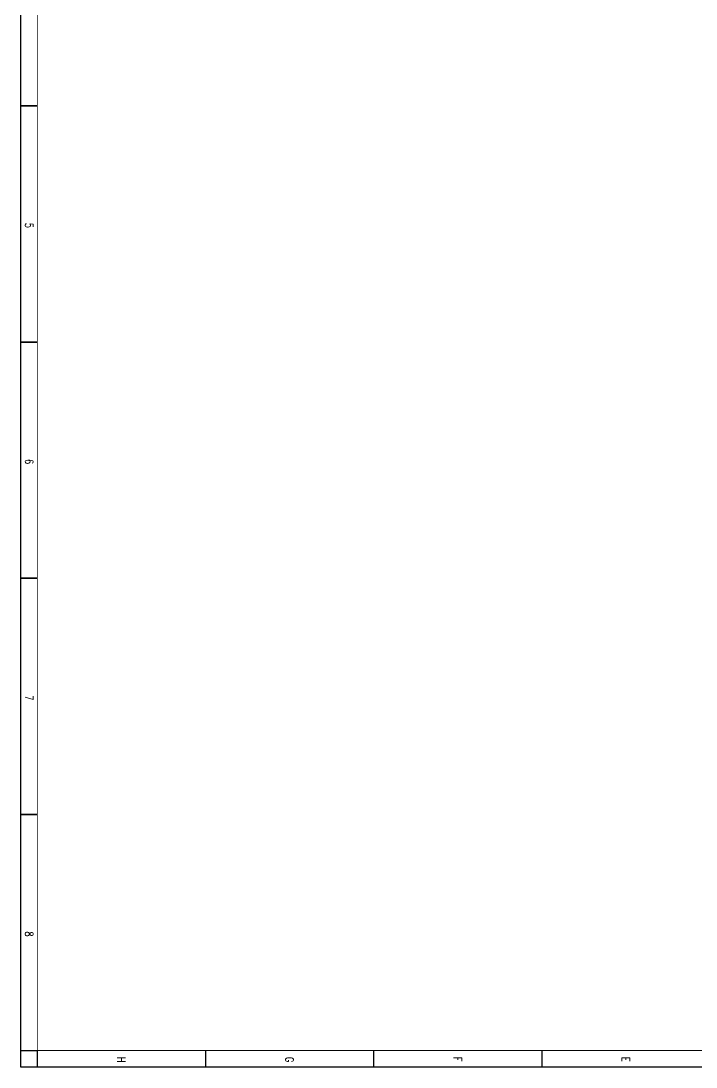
# Model space of a CAD drawing. Header units: inches. Extents: x 6 to 109360, y -14990 to 740552.
# Drawn here: x 6 to 418, y -4628 to -3989 of the extents above; entities that cross this region are included whole.
import ezdxf

# ---------------------------------------------------------------- set-up
doc = ezdxf.new("R2010")
doc.units = ezdxf.units.IN
doc.header["$MEASUREMENT"] = 0
doc.styles.add('HZbine', font='txt_____.ttf', dxfattribs={"width": 0.7, "bigfont": 'HZTXT'})

msp = doc.modelspace()

# ---------------------------------------------------------------- linework, layer by layer
at = {"color": 4, "flags": 128}
for points in [[(6.21035, -4628.42833), (6.21035, -3439.42833)], [(16.21035, -4041.38833), (6.21035, -4041.38833)], [(16.21035, -4185.62833), (6.21035, -4185.62833)], [(16.21035, -4329.86833), (6.21035, -4329.86833)], [(16.21035, -4474.10833), (6.21035, -4474.10833)], [(16.21035, -4474.10833), (6.21035, -4474.10833)], [(847.21035, -4628.42833), (6.21035, -4628.42833)]]:
    msp.add_lwpolyline(points, dxfattribs=at)
at = {"const_width": 0.5}
msp.add_lwpolyline([(837.21035, -3464.42833), (837.21035, -4618.34833), (16.21035, -4618.34833), (16.21035, -3464.42833)], close=True, dxfattribs=at)
at = {"flags": 128}
for points in [[(6.21035, -4041.38833), (16.21035, -4041.38833)], [(6.21035, -4185.62833), (16.21035, -4185.62833)], [(6.21035, -4329.86833), (16.21035, -4329.86833)], [(6.21035, -4474.10833), (16.21035, -4474.10833)], [(6.21035, -4474.10833), (16.21035, -4474.10833)], [(6.21035, -4618.34833), (16.21035, -4618.34833)], [(16.21035, -4618.42833), (16.21035, -4628.42833)], [(118.83535, -4618.42833), (118.83535, -4628.42833)], [(221.46035, -4618.42833), (221.46035, -4628.42833)], [(324.08535, -4618.42833), (324.08535, -4628.42833)]]:
    msp.add_lwpolyline(points, dxfattribs=at)

# ---------------------------------------------------------------- texts
at = {"color": 0, "style": 'HZbine', "width": 0.7}
for s, p in [('5', (8.71035, -4112.92294)), ('6', (8.71035, -4257.16294)), ('7', (8.71035, -4401.40294)), ('8', (8.71035, -4545.64294)), ('8', (8.71035, -4545.64294)), ('H', (65.01566, -4622.28279)), ('G', (167.64066, -4622.28279)), ('F', (270.26566, -4622.28279)), ('E', (372.89066, -4622.28279))]:
    msp.add_text(s, height=5, rotation=270, dxfattribs=at).set_placement(p)

doc.saveas('drawing.dxf')
